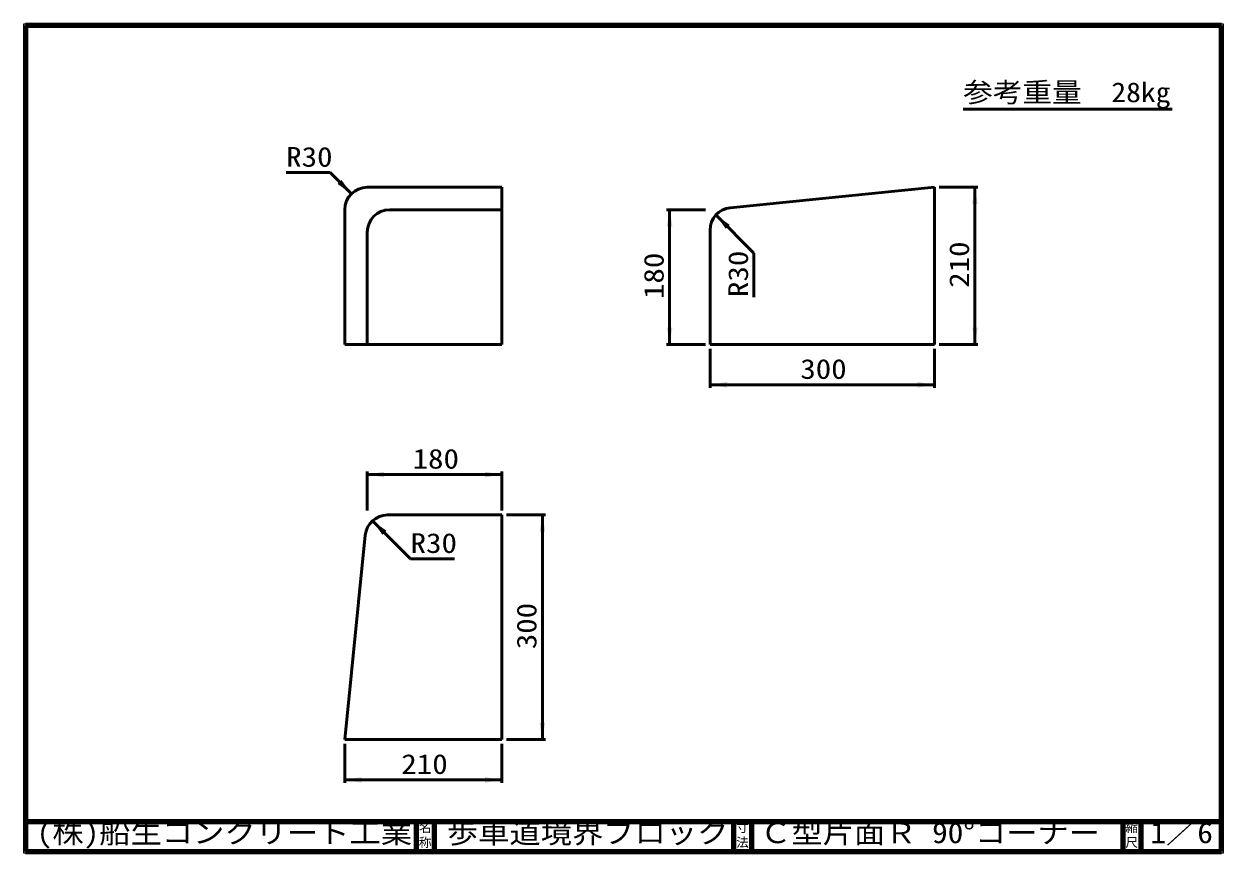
# Model space of a CAD drawing. Units: millimetres, scale not verified, with parts at other scales. Extents: x 100 to 4105, y 100 to 2870.
import ezdxf
from ezdxf.enums import TextEntityAlignment as Align

# ---------------------------------------------------------------- set-up
doc = ezdxf.new("R2010")
doc.units = ezdxf.units.MM
doc.header["$LTSCALE"] = 5
doc.layers.add('V-nasSTD', color=7, linetype='Continuous', lineweight=50)
doc.styles.add('ＭＳ ゴシック', font='')
doc.styles.get('ＭＳ ゴシック').set_extended_font_data('MS Gothic')

msp = doc.modelspace()

# ---------------------------------------------------------------- hatches: boundary and pattern name
at = {"layer": 'V-nasSTD'}
for points in [[(1160.354, 2348.904), (1193.5, 2302.5), (1147.096, 2335.646)], [(3267.158, 2268.217), (3276.533, 2324.467), (3285.908, 2268.217)], [(2265.908, 2193.217), (2256.533, 2249.467), (2247.158, 2193.217)], [(2457.328, 2198.773), (2410.924, 2231.918), (2444.07, 2185.514)], [(2265.908, 1855.717), (2256.533, 1799.467), (2247.158, 1855.717)], [(3267.158, 1855.717), (3276.533, 1799.467), (3285.908, 1855.717)], [(2447.783, 1673.842), (2391.533, 1664.467), (2447.783, 1655.092)], [(3085.283, 1673.842), (3141.533, 1664.467), (3085.283, 1655.092)], [(1302.783, 1355.092), (1246.533, 1364.467), (1302.783, 1373.842)], [(1640.283, 1355.092), (1696.533, 1364.467), (1640.283, 1373.842)], [(1297.227, 1163.672), (1264.082, 1210.076), (1310.486, 1176.93)], [(1822.158, 1173.217), (1831.533, 1229.467), (1840.908, 1173.217)], [(1822.158, 535.717), (1831.533, 479.467), (1840.908, 535.717)], [(1227.783, 353.842), (1171.533, 344.467), (1227.783, 335.092)], [(1640.283, 353.842), (1696.533, 344.467), (1640.283, 335.092)]]:
    msp.add_hatch(color=256, dxfattribs=at).paths.add_polyline_path(points)

# ---------------------------------------------------------------- linework, layer by layer
at = {"layer": 'V-nasSTD', "lineweight": 100}
for p, q in [((105, 2865), (105, 105)), ((4100, 2865), (105, 2865)), ((4100, 105), (4100, 2865)), ((105, 205), (4100, 205)), ((1410, 205), (1410, 105)), ((1470, 205), (1470, 105)), ((2470, 205), (2470, 105)), ((2530, 205), (2530, 105)), ((3770, 205), (3770, 105)), ((3830, 205), (3830, 105)), ((105, 105), (4100, 105))]:
    msp.add_line(p, q, dxfattribs=at)
at = {"layer": 'V-nasSTD'}
for p, q in [((3935, 2584.806), (3237, 2584.806)), ((975.789, 2373.211), (1122.789, 2373.211)), ((1122.789, 2373.211), (1193.5, 2302.5)), ((1246.533, 2324.467), (1696.533, 2324.467)), ((1696.533, 1799.467), (1696.533, 2324.467)), ((2459.07, 2256.221), (3141.533, 2324.467)), ((3141.533, 1799.467), (3141.533, 2324.467)), ((3286.533, 2324.467), (3156.533, 2324.467)), ((3276.533, 1799.467), (3276.533, 2324.467)), ((1171.533, 1799.467), (1171.533, 2249.467)), ((1696.533, 2249.467), (1321.533, 2249.467)), ((2246.533, 2249.467), (2376.533, 2249.467)), ((2256.533, 1799.467), (2256.533, 2249.467)), ((2538.203, 2104.639), (2410.924, 2231.918)), ((1246.533, 2174.467), (1246.533, 1799.467)), ((2391.533, 2181.593), (2391.533, 1799.467)), ((2538.203, 1957.639), (2538.203, 2104.639)), ((1171.533, 1799.467), (1696.533, 1799.467)), ((2246.533, 1799.467), (2376.533, 1799.467)), ((2391.533, 1799.467), (3141.533, 1799.467)), ((2391.533, 1654.467), (2391.533, 1784.467)), ((3141.533, 1654.467), (3141.533, 1784.467)), ((3286.533, 1799.467), (3156.533, 1799.467)), ((3141.533, 1664.467), (2391.533, 1664.467)), ((1246.533, 1374.467), (1246.533, 1244.467)), ((1696.533, 1364.467), (1246.533, 1364.467)), ((1696.533, 1374.467), (1696.533, 1244.467)), ((1391.361, 1082.797), (1264.082, 1210.076)), ((1314.407, 1229.467), (1696.533, 1229.467)), ((1696.533, 1229.467), (1696.533, 479.467)), ((1841.533, 1229.467), (1711.533, 1229.467)), ((1831.533, 479.467), (1831.533, 1229.467)), ((1239.779, 1161.93), (1171.533, 479.467)), ((1538.361, 1082.797), (1391.361, 1082.797)), ((1696.533, 479.467), (1171.533, 479.467)), ((1171.533, 334.467), (1171.533, 464.467)), ((1696.533, 334.467), (1696.533, 464.467)), ((1841.533, 479.467), (1711.533, 479.467)), ((1696.533, 344.467), (1171.533, 344.467))]:
    msp.add_line(p, q, dxfattribs=at)
at = {"layer": 'V-nasSTD', "lineweight": 13}
msp.add_lwpolyline([(100, 100), (100, 2870), (4105, 2870), (4105, 100)], close=True, dxfattribs=at)
at = {"layer": 'V-nasSTD'}
for centre, start, end in [((1246.533, 2249.467), 90, 180), ((1321.533, 2174.467), 90, 180), ((2466.533, 2181.593), 95.71059, 180), ((1314.407, 1154.467), 90, 174.28941)]:
    msp.add_arc(centre, 75, start, end, dxfattribs=at)

# ---------------------------------------------------------------- texts
at = {"layer": 'V-nasSTD', "style": 'ＭＳ ゴシック', "width": 1.1}
for s, height, p in [('参考重量\u300028kg', 65.98, (3237, 2674.806)), ('(株)船生コンクリート工業', 69.65, (142.5, 202.5)), ('歩車道境界ブロック', 69.65, (1512.5, 202.5)), ('Ｃ型片面Ｒ 90°コーナー', 69.65, (2558.75, 202.5)), ('1／6', 69.65, (3862.5, 202.582))]:
    msp.add_text(s, height=height, dxfattribs=at).set_placement(p, align=Align.TOP_LEFT)
at = {"layer": 'V-nasSTD', "style": 'ＭＳ ゴシック', "width": 1.15}
for s, p in [('R30', (975.789, 2373.211)), ('300', (2693.033, 1664.467)), ('180', (1398.033, 1364.467)), ('R30', (1391.361, 1082.797)), ('210', (1360.533, 344.467))]:
    msp.add_text(s, height=65.98, dxfattribs=at).set_placement(p, align=Align.BOTTOM_LEFT)
for s, p in [('210', (3276.533, 1988.467)), ('180', (2256.533, 1950.967)), ('R30', (2538.203, 1957.639)), ('300', (1831.533, 780.967))]:
    msp.add_text(s, height=65.98, rotation=90, dxfattribs=at).set_placement(p, align=Align.BOTTOM_LEFT)
at = {"layer": 'V-nasSTD', "style": 'ＭＳ ゴシック'}
for s, p in [('名', (1418.982, 200.999)), ('寸', (2478.982, 200.999)), ('縮', (3778.982, 200.999)), ('称', (1418.976, 151.01)), ('法', (2478.976, 151.01)), ('尺', (3778.976, 151.01))]:
    msp.add_text(s, height=30.79, dxfattribs=at).set_placement(p, align=Align.TOP_LEFT)

doc.saveas('drawing.dxf')
